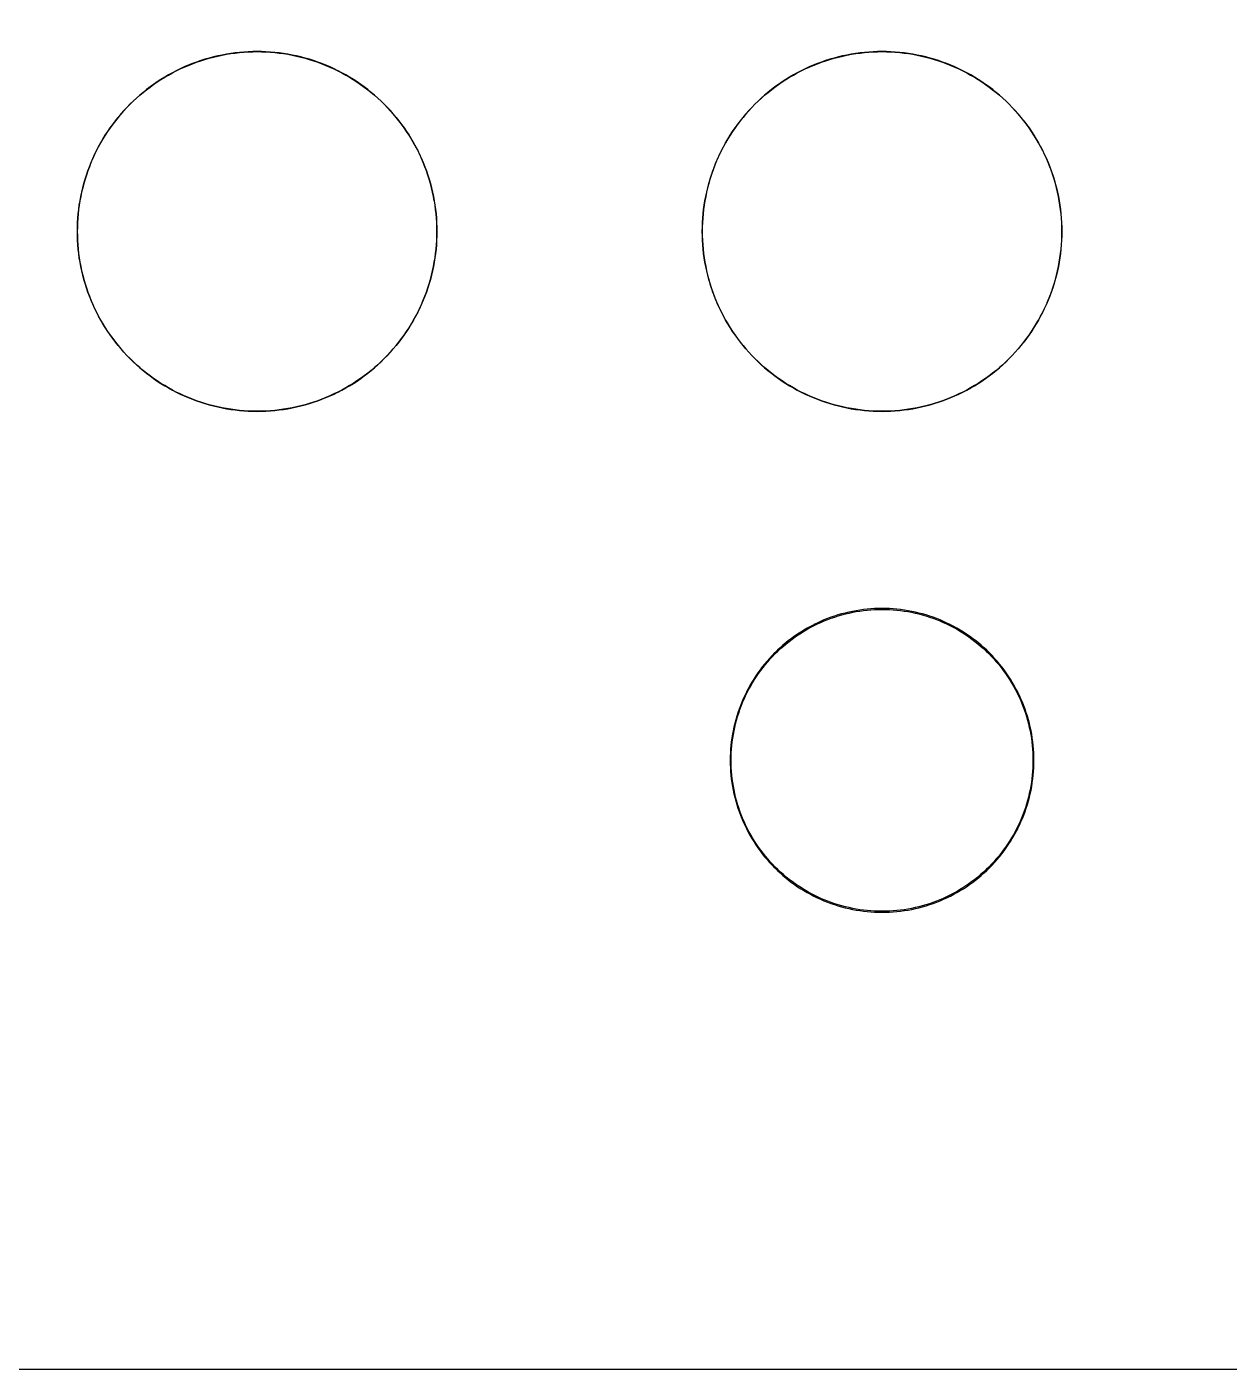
# Model space of a CAD drawing. Extents: x 2 to 124, y 0 to 129.
# Drawn here: x 60.41 to 92.18, y 0.32 to 35.77 of the extents above; entities that cross this region are included whole.
import ezdxf

# ---------------------------------------------------------------- set-up
doc = ezdxf.new("R2010")
doc.units = 0

msp = doc.modelspace()

# ---------------------------------------------------------------- linework, layer by layer
at = {"color": 5, "true_color": 0x0000ff}
msp.add_polyline3d([(123.94209, 0.3175, 0), (123.94209, 128.81762, 0), (2.36219, 128.81762, 0), (2.36219, 0.3175, 0), (123.94209, 0.3175, 0)], close=True, dxfattribs=at)
at = {"color": 34, "true_color": 0x008000}
for points in [[(2.3622, 0.3175, 0), (123.94209, 0.3175, 0), (123.94209, 128.81762, 0), (2.3622, 128.81762, 0), (2.3622, 0.3175, 0)], [(66.38061, 35.11727, 0), (66.26402, 35.11295, 0), (66.14769, 35.10584, 0), (66.03161, 35.09594, 0), (65.91579, 35.08298, 0), (65.80022, 35.06749, 0), (65.79983, 35.06743, 0), (65.68518, 35.04895, 0), (65.68516, 35.04895, 0), (65.68476, 35.04887, 0), (65.57021, 35.02755, 0), (65.45616, 35.00342, 0), (65.34263, 34.97649, 0), (65.22985, 34.94677, 0), (65.11784, 34.91426, 0), (65.00684, 34.87896, 0), (64.8966, 34.84111, 0), (64.78738, 34.80046, 0), (64.67892, 34.75704, 0), (64.57199, 34.71132, 0), (64.46581, 34.66279, 0), (64.36117, 34.6115, 0), (64.36082, 34.61132, 0), (64.25718, 34.55772, 0), (64.15508, 34.50133, 0), (64.05449, 34.44265, 0), (63.95518, 34.3817, 0), (63.85739, 34.31795, 0), (63.76138, 34.25216, 0), (63.66689, 34.18383, 0), (63.57418, 34.11322, 0), (63.48299, 34.04032, 0), (63.39384, 33.96539, 0), (63.30646, 33.88818, 0), (63.22112, 33.80868, 0), (63.13755, 33.7274, 0), (63.13727, 33.72712, 0), (63.05599, 33.64354, 0), (62.97649, 33.55821, 0), (62.89927, 33.47083, 0), (62.82434, 33.38168, 0), (62.75145, 33.29049, 0), (62.68083, 33.19778, 0), (62.61251, 33.10329, 0), (62.54672, 33.00728, 0), (62.48297, 32.90949, 0), (62.42201, 32.81018, 0), (62.36333, 32.70959, 0), (62.30695, 32.60748, 0), (62.30677, 32.60713, 0), (62.25335, 32.50385, 0), (62.25317, 32.5035, 0), (62.20186, 32.39885, 0), (62.15335, 32.29267, 0), (62.10763, 32.18574, 0), (62.0642, 32.07729, 0), (62.02356, 31.96807, 0), (61.98571, 31.85783, 0), (61.9504, 31.74683, 0), (61.91789, 31.63482, 0), (61.88817, 31.52204, 0), (61.86125, 31.4085, 0), (61.83712, 31.29446, 0), (61.81578, 31.1799, 0), (61.81572, 31.17951, 0), (61.79724, 31.06484, 0), (61.79718, 31.06445, 0), (61.78169, 30.94888, 0), (61.76873, 30.83305, 0), (61.75883, 30.71698, 0), (61.75171, 30.60065, 0), (61.7474, 30.48406, 0), (61.74587, 30.36747, 0), (61.7474, 30.25089, 0), (61.75171, 30.1343, 0), (61.75883, 30.01797, 0), (61.76873, 29.90189, 0), (61.78169, 29.78607, 0), (61.79718, 29.6705, 0), (61.79724, 29.6701, 0), (61.81578, 29.55504, 0), (61.83712, 29.44049, 0), (61.86125, 29.32644, 0), (61.88817, 29.2129, 0), (61.91789, 29.10013, 0), (61.9504, 28.98811, 0), (61.98571, 28.87712, 0), (62.02356, 28.76688, 0), (62.0642, 28.65766, 0), (62.10763, 28.5492, 0), (62.15335, 28.44227, 0), (62.20186, 28.3361, 0), (62.20204, 28.33574, 0), (62.25317, 28.23145, 0), (62.25335, 28.23109, 0), (62.30695, 28.12746, 0), (62.36333, 28.02535, 0), (62.42201, 27.92477, 0), (62.48297, 27.82546, 0), (62.54672, 27.72767, 0), (62.61251, 27.63165, 0), (62.68083, 27.53717, 0), (62.75145, 27.44446, 0), (62.82434, 27.35327, 0), (62.89927, 27.26412, 0), (62.97649, 27.17674, 0), (63.05599, 27.0914, 0), (63.13727, 27.00783, 0), (63.13755, 27.00755, 0), (63.22112, 26.92627, 0), (63.30646, 26.84677, 0), (63.39384, 26.76955, 0), (63.48299, 26.69462, 0), (63.57418, 26.62172, 0), (63.66689, 26.55111, 0), (63.76138, 26.48279, 0), (63.85739, 26.417, 0), (63.95518, 26.35325, 0), (64.05449, 26.29229, 0), (64.15508, 26.23361, 0), (64.25718, 26.17722, 0), (64.36082, 26.12363, 0), (64.36117, 26.12345, 0), (64.46581, 26.07214, 0), (64.57199, 26.02363, 0), (64.67892, 25.97791, 0), (64.78738, 25.93447, 0), (64.8966, 25.89383, 0), (65.00684, 25.85599, 0), (65.11784, 25.82068, 0), (65.22985, 25.78817, 0), (65.34263, 25.75845, 0), (65.45616, 25.73153, 0), (65.57021, 25.7074, 0), (65.68476, 25.68606, 0), (65.79983, 25.66752, 0), (65.80022, 25.66746, 0), (65.91579, 25.65196, 0), (66.03161, 25.63901, 0), (66.14769, 25.6291, 0), (66.26402, 25.62199, 0), (66.38061, 25.61767, 0), (66.49719, 25.61615, 0), (66.61378, 25.61767, 0), (66.73036, 25.62199, 0), (66.8467, 25.6291, 0), (66.96277, 25.63901, 0), (67.07859, 25.65196, 0), (67.19417, 25.66746, 0), (67.19456, 25.66752, 0), (67.30963, 25.68606, 0), (67.42418, 25.7074, 0), (67.53823, 25.73153, 0), (67.65176, 25.75845, 0), (67.76454, 25.78817, 0), (67.87654, 25.82068, 0), (67.98755, 25.85599, 0), (68.09779, 25.89383, 0), (68.20701, 25.93447, 0), (68.31547, 25.97791, 0), (68.4224, 26.02363, 0), (68.52857, 26.07214, 0), (68.63321, 26.12345, 0), (68.63357, 26.12363, 0), (68.73721, 26.17722, 0), (68.83931, 26.23361, 0), (68.93989, 26.29229, 0), (69.03921, 26.35325, 0), (69.137, 26.417, 0), (69.233, 26.48279, 0), (69.3275, 26.55111, 0), (69.42021, 26.62172, 0), (69.51139, 26.69462, 0), (69.60055, 26.76955, 0), (69.68792, 26.84677, 0), (69.77327, 26.92627, 0), (69.85684, 27.00755, 0), (69.85711, 27.00783, 0), (69.9384, 27.0914, 0), (70.0179, 27.17674, 0), (70.09511, 27.26412, 0), (70.17005, 27.35327, 0), (70.24294, 27.44446, 0), (70.31356, 27.53717, 0), (70.38187, 27.63165, 0), (70.44767, 27.72767, 0), (70.51142, 27.82546, 0), (70.57238, 27.92477, 0), (70.63106, 28.02535, 0), (70.68743, 28.12746, 0), (70.74104, 28.23109, 0), (70.74122, 28.23145, 0), (70.79235, 28.33574, 0), (70.79253, 28.3361, 0), (70.84104, 28.44227, 0), (70.88675, 28.5492, 0), (70.93019, 28.65766, 0), (70.97083, 28.76688, 0), (71.00868, 28.87712, 0), (71.04398, 28.98811, 0), (71.0765, 29.10013, 0), (71.10621, 29.2129, 0), (71.13314, 29.32644, 0), (71.15727, 29.44049, 0), (71.17861, 29.55504, 0), (71.19714, 29.6701, 0), (71.19721, 29.6705, 0), (71.21271, 29.78607, 0), (71.22566, 29.90189, 0), (71.23557, 30.01797, 0), (71.24267, 30.1343, 0), (71.247, 30.25089, 0), (71.24852, 30.36747, 0), (71.247, 30.48406, 0), (71.24267, 30.60065, 0), (71.23557, 30.71698, 0), (71.22566, 30.83305, 0), (71.21271, 30.94888, 0), (71.19721, 31.06445, 0), (71.19714, 31.06484, 0), (71.17867, 31.17951, 0), (71.17861, 31.1799, 0), (71.15727, 31.29446, 0), (71.13314, 31.4085, 0), (71.10621, 31.52204, 0), (71.0765, 31.63482, 0), (71.04398, 31.74683, 0), (71.00868, 31.85783, 0), (70.97083, 31.96807, 0), (70.93019, 32.07729, 0), (70.88675, 32.18574, 0), (70.84104, 32.29267, 0), (70.79253, 32.39885, 0), (70.74122, 32.5035, 0), (70.74104, 32.50385, 0), (70.68762, 32.6071, 0), (70.68762, 32.60713, 0), (70.68743, 32.60748, 0), (70.63106, 32.70959, 0), (70.57238, 32.81018, 0), (70.51142, 32.90949, 0), (70.44767, 33.00728, 0), (70.38187, 33.10329, 0), (70.31356, 33.19778, 0), (70.24294, 33.29049, 0), (70.17005, 33.38168, 0), (70.09511, 33.47083, 0), (70.0179, 33.55821, 0), (69.9384, 33.64354, 0), (69.85711, 33.72712, 0), (69.85684, 33.7274, 0), (69.77327, 33.80868, 0), (69.68792, 33.88818, 0), (69.60055, 33.96539, 0), (69.51139, 34.04032, 0), (69.42021, 34.11322, 0), (69.3275, 34.18383, 0), (69.233, 34.25216, 0), (69.137, 34.31795, 0), (69.03921, 34.3817, 0), (68.93989, 34.44265, 0), (68.83931, 34.50133, 0), (68.73721, 34.55772, 0), (68.63357, 34.61132, 0), (68.63321, 34.6115, 0), (68.52857, 34.66279, 0), (68.4224, 34.71132, 0), (68.31547, 34.75704, 0), (68.20701, 34.80046, 0), (68.09779, 34.84111, 0), (67.98755, 34.87896, 0), (67.87654, 34.91426, 0), (67.76454, 34.94677, 0), (67.65176, 34.97649, 0), (67.53823, 35.00342, 0), (67.42418, 35.02755, 0), (67.30963, 35.04887, 0), (67.30923, 35.04895, 0), (67.3092, 35.04895, 0), (67.19456, 35.06743, 0), (67.19417, 35.06749, 0), (67.07859, 35.08298, 0), (66.96277, 35.09594, 0), (66.8467, 35.10584, 0), (66.73036, 35.11295, 0), (66.61378, 35.11727, 0), (66.49719, 35.1188, 0), (66.38061, 35.11727, 0)], [(66.73036, 25.62453, 0), (66.61378, 25.62021, 0), (66.49719, 25.61869, 0), (66.38061, 25.62021, 0), (66.26402, 25.62453, 0), (66.14769, 25.63164, 0), (66.03161, 25.64155, 0), (65.91579, 25.6545, 0), (65.80022, 25.67, 0), (65.8002, 25.67, 0), (65.68555, 25.68848, 0), (65.571, 25.70981, 0), (65.45695, 25.73394, 0), (65.34341, 25.76087, 0), (65.23063, 25.79058, 0), (65.11862, 25.8231, 0), (65.00762, 25.8584, 0), (64.89739, 25.89625, 0), (64.78816, 25.93689, 0), (64.67971, 25.98032, 0), (64.57277, 26.02604, 0), (64.4666, 26.07456, 0), (64.36196, 26.12586, 0), (64.36195, 26.12586, 0), (64.25868, 26.17928, 0), (64.15657, 26.23567, 0), (64.05598, 26.29434, 0), (63.95667, 26.3553, 0), (63.85888, 26.41905, 0), (63.76287, 26.48484, 0), (63.66838, 26.55317, 0), (63.57567, 26.62378, 0), (63.48449, 26.69668, 0), (63.39533, 26.77161, 0), (63.30796, 26.84882, 0), (63.22261, 26.92832, 0), (63.13919, 27.00946, 0), (63.05805, 27.09289, 0), (62.97854, 27.17823, 0), (62.90133, 27.26561, 0), (62.8264, 27.35476, 0), (62.7535, 27.44595, 0), (62.68289, 27.53866, 0), (62.61456, 27.63315, 0), (62.54878, 27.72916, 0), (62.48502, 27.82695, 0), (62.42406, 27.92626, 0), (62.36539, 28.02685, 0), (62.309, 28.12896, 0), (62.25548, 28.23246, 0), (62.20428, 28.33688, 0), (62.15576, 28.44305, 0), (62.11004, 28.54999, 0), (62.06661, 28.65845, 0), (62.02597, 28.76767, 0), (61.98812, 28.8779, 0), (61.95282, 28.9889, 0), (61.92031, 29.10091, 0), (61.89059, 29.21369, 0), (61.86366, 29.32723, 0), (61.83953, 29.44127, 0), (61.8182, 29.55583, 0), (61.79972, 29.6705, 0), (61.78422, 29.78607, 0), (61.77127, 29.90189, 0), (61.76137, 30.01797, 0), (61.75425, 30.1343, 0), (61.74993, 30.25089, 0), (61.74841, 30.36747, 0), (61.74993, 30.48406, 0), (61.75425, 30.60065, 0), (61.76137, 30.71698, 0), (61.77127, 30.83305, 0), (61.78422, 30.94888, 0), (61.79971, 31.06434, 0), (61.8182, 31.17912, 0), (61.83953, 31.29367, 0), (61.86366, 31.40772, 0), (61.89059, 31.52126, 0), (61.92031, 31.63403, 0), (61.95282, 31.74605, 0), (61.98812, 31.85704, 0), (62.02597, 31.96728, 0), (62.06661, 32.0765, 0), (62.11004, 32.18495, 0), (62.15576, 32.29189, 0), (62.20428, 32.39806, 0), (62.25557, 32.50267, 0), (62.309, 32.60599, 0), (62.36539, 32.7081, 0), (62.42406, 32.80868, 0), (62.48502, 32.908, 0), (62.54878, 33.00578, 0), (62.61456, 33.10179, 0), (62.68289, 33.19628, 0), (62.7535, 33.289, 0), (62.8264, 33.38018, 0), (62.90133, 33.46934, 0), (62.97854, 33.55671, 0), (63.05805, 33.64206, 0), (63.13919, 33.72548, 0), (63.22261, 33.80662, 0), (63.30796, 33.88612, 0), (63.39533, 33.96334, 0), (63.48449, 34.03826, 0), (63.57567, 34.11117, 0), (63.66838, 34.18178, 0), (63.76287, 34.25011, 0), (63.85888, 34.31589, 0), (63.95667, 34.37965, 0), (64.05598, 34.44061, 0), (64.15657, 34.49928, 0), (64.25868, 34.55567, 0), (64.36196, 34.60908, 0), (64.4666, 34.66039, 0), (64.57277, 34.7089, 0), (64.67971, 34.75462, 0), (64.78816, 34.79806, 0), (64.89739, 34.8387, 0), (65.00762, 34.87654, 0), (65.11862, 34.91185, 0), (65.23063, 34.94436, 0), (65.34341, 34.97408, 0), (65.45695, 35.00099, 0), (65.571, 35.02512, 0), (65.68555, 35.04647, 0), (65.80032, 35.06496, 0), (65.91579, 35.08044, 0), (66.03161, 35.0934, 0), (66.14769, 35.10329, 0), (66.26402, 35.11042, 0), (66.38061, 35.11473, 0), (66.49719, 35.11625, 0), (66.61378, 35.11473, 0), (66.73036, 35.11042, 0), (66.8467, 35.10329, 0), (66.96277, 35.0934, 0), (67.07859, 35.08044, 0), (67.19407, 35.06496, 0), (67.30884, 35.04647, 0), (67.42339, 35.02512, 0), (67.53744, 35.00099, 0), (67.65098, 34.97408, 0), (67.76375, 34.94436, 0), (67.87577, 34.91185, 0), (67.98677, 34.87654, 0), (68.09699, 34.8387, 0), (68.20622, 34.79806, 0), (68.31468, 34.75462, 0), (68.42161, 34.7089, 0), (68.52779, 34.66039, 0), (68.63243, 34.60908, 0), (68.73571, 34.55567, 0), (68.83781, 34.49928, 0), (68.9384, 34.44061, 0), (69.03771, 34.37965, 0), (69.13551, 34.31589, 0), (69.23152, 34.25011, 0), (69.32601, 34.18178, 0), (69.41871, 34.11117, 0), (69.5099, 34.03826, 0), (69.59905, 33.96334, 0), (69.68643, 33.88612, 0), (69.77178, 33.80662, 0), (69.85505, 33.72562, 0), (69.93634, 33.64206, 0), (70.01585, 33.55671, 0), (70.09305, 33.46934, 0), (70.16799, 33.38018, 0), (70.24088, 33.289, 0), (70.31149, 33.19628, 0), (70.37983, 33.10179, 0), (70.44561, 33.00578, 0), (70.50937, 32.908, 0), (70.57033, 32.80868, 0), (70.629, 32.7081, 0), (70.68539, 32.60599, 0), (70.73882, 32.50267, 0), (70.79011, 32.39806, 0), (70.83862, 32.29189, 0), (70.88435, 32.18495, 0), (70.92778, 32.0765, 0), (70.96841, 31.96728, 0), (71.00627, 31.85704, 0), (71.04156, 31.74605, 0), (71.07407, 31.63403, 0), (71.1038, 31.52126, 0), (71.13073, 31.40772, 0), (71.15486, 31.29367, 0), (71.17619, 31.17912, 0), (71.19468, 31.06435, 0), (71.21016, 30.94888, 0), (71.22311, 30.83305, 0), (71.23302, 30.71698, 0), (71.24014, 30.60065, 0), (71.24445, 30.48406, 0), (71.24598, 30.36747, 0), (71.24445, 30.25089, 0), (71.24014, 30.1343, 0), (71.23302, 30.01797, 0), (71.22311, 29.90189, 0), (71.21016, 29.78607, 0), (71.19467, 29.6705, 0), (71.17619, 29.55583, 0), (71.15486, 29.44127, 0), (71.13073, 29.32723, 0), (71.1038, 29.21369, 0), (71.07407, 29.10091, 0), (71.04156, 28.9889, 0), (71.00627, 28.8779, 0), (70.96841, 28.76767, 0), (70.92778, 28.65845, 0), (70.88435, 28.54999, 0), (70.83862, 28.44305, 0), (70.79011, 28.33688, 0), (70.73891, 28.23246, 0), (70.68539, 28.12896, 0), (70.629, 28.02685, 0), (70.57033, 27.92626, 0), (70.50937, 27.82695, 0), (70.44561, 27.72916, 0), (70.37983, 27.63315, 0), (70.31149, 27.53866, 0), (70.24088, 27.44595, 0), (70.16799, 27.35476, 0), (70.09305, 27.26561, 0), (70.01585, 27.17823, 0), (69.93634, 27.09289, 0), (69.85505, 27.00932, 0), (69.77178, 26.92832, 0), (69.68643, 26.84882, 0), (69.59905, 26.77161, 0), (69.5099, 26.69668, 0), (69.41871, 26.62378, 0), (69.32601, 26.55317, 0), (69.23152, 26.48484, 0), (69.13551, 26.41905, 0), (69.03771, 26.3553, 0), (68.9384, 26.29434, 0), (68.83781, 26.23567, 0), (68.73571, 26.17928, 0), (68.63239, 26.12584, 0), (68.52779, 26.07456, 0), (68.42161, 26.02604, 0), (68.31468, 25.98032, 0), (68.20622, 25.93689, 0), (68.09699, 25.89625, 0), (67.98677, 25.8584, 0), (67.87577, 25.8231, 0), (67.76375, 25.79058, 0), (67.65098, 25.76087, 0), (67.53744, 25.73394, 0), (67.42339, 25.70981, 0), (67.30884, 25.68848, 0), (67.19419, 25.67, 0), (67.19417, 25.67, 0), (67.07859, 25.6545, 0), (66.96277, 25.64155, 0), (66.8467, 25.63164, 0), (66.73036, 25.62453, 0)], [(82.8906, 35.11727, 0), (82.77401, 35.11295, 0), (82.65769, 35.10584, 0), (82.54161, 35.09594, 0), (82.42579, 35.08298, 0), (82.31022, 35.06749, 0), (82.30983, 35.06743, 0), (82.19517, 35.04895, 0), (82.19516, 35.04895, 0), (82.19476, 35.04887, 0), (82.0802, 35.02755, 0), (81.96616, 35.00342, 0), (81.85263, 34.97649, 0), (81.73985, 34.94677, 0), (81.62784, 34.91426, 0), (81.51684, 34.87896, 0), (81.4066, 34.84111, 0), (81.29738, 34.80046, 0), (81.18892, 34.75704, 0), (81.08199, 34.71132, 0), (80.97582, 34.66279, 0), (80.87117, 34.6115, 0), (80.87081, 34.61132, 0), (80.76718, 34.55772, 0), (80.66508, 34.50133, 0), (80.56449, 34.44265, 0), (80.46518, 34.3817, 0), (80.36739, 34.31795, 0), (80.27137, 34.25216, 0), (80.17689, 34.18383, 0), (80.08418, 34.11322, 0), (79.99299, 34.04032, 0), (79.90384, 33.96539, 0), (79.81646, 33.88818, 0), (79.73112, 33.80868, 0), (79.64755, 33.7274, 0), (79.64727, 33.72712, 0), (79.56599, 33.64354, 0), (79.48649, 33.55821, 0), (79.40927, 33.47083, 0), (79.33434, 33.38168, 0), (79.26145, 33.29049, 0), (79.19083, 33.19778, 0), (79.12251, 33.10329, 0), (79.05672, 33.00728, 0), (78.99297, 32.90949, 0), (78.93201, 32.81018, 0), (78.87333, 32.70959, 0), (78.81695, 32.60748, 0), (78.81677, 32.60713, 0), (78.76335, 32.50385, 0), (78.76317, 32.5035, 0), (78.71186, 32.39885, 0), (78.66334, 32.29267, 0), (78.61763, 32.18574, 0), (78.5742, 32.07729, 0), (78.53355, 31.96807, 0), (78.49571, 31.85783, 0), (78.4604, 31.74683, 0), (78.42789, 31.63482, 0), (78.39816, 31.52204, 0), (78.37125, 31.4085, 0), (78.34712, 31.29446, 0), (78.32577, 31.1799, 0), (78.32572, 31.17951, 0), (78.30723, 31.06484, 0), (78.30718, 31.06445, 0), (78.29168, 30.94888, 0), (78.27873, 30.83305, 0), (78.26882, 30.71698, 0), (78.2617, 30.60065, 0), (78.25739, 30.48406, 0), (78.25587, 30.36747, 0), (78.25739, 30.25089, 0), (78.2617, 30.1343, 0), (78.26882, 30.01797, 0), (78.27873, 29.90189, 0), (78.29168, 29.78607, 0), (78.30718, 29.6705, 0), (78.30723, 29.6701, 0), (78.32577, 29.55504, 0), (78.34712, 29.44049, 0), (78.37125, 29.32644, 0), (78.39816, 29.2129, 0), (78.42789, 29.10013, 0), (78.4604, 28.98811, 0), (78.49571, 28.87712, 0), (78.53355, 28.76688, 0), (78.5742, 28.65766, 0), (78.61763, 28.5492, 0), (78.66334, 28.44227, 0), (78.71186, 28.3361, 0), (78.71204, 28.33574, 0), (78.76317, 28.23145, 0), (78.76335, 28.23109, 0), (78.81695, 28.12746, 0), (78.87333, 28.02535, 0), (78.93201, 27.92477, 0), (78.99297, 27.82546, 0), (79.05672, 27.72767, 0), (79.12251, 27.63165, 0), (79.19083, 27.53717, 0), (79.26145, 27.44446, 0), (79.33434, 27.35327, 0), (79.40927, 27.26412, 0), (79.48649, 27.17674, 0), (79.56599, 27.0914, 0), (79.64727, 27.00783, 0), (79.64755, 27.00755, 0), (79.73112, 26.92627, 0), (79.81646, 26.84677, 0), (79.90384, 26.76955, 0), (79.99299, 26.69462, 0), (80.08418, 26.62172, 0), (80.17689, 26.55111, 0), (80.27137, 26.48279, 0), (80.36739, 26.417, 0), (80.46518, 26.35325, 0), (80.56449, 26.29229, 0), (80.66508, 26.23361, 0), (80.76718, 26.17722, 0), (80.87081, 26.12363, 0), (80.87117, 26.12345, 0), (80.97582, 26.07214, 0), (81.08199, 26.02363, 0), (81.18892, 25.97791, 0), (81.29738, 25.93447, 0), (81.4066, 25.89383, 0), (81.51684, 25.85599, 0), (81.62784, 25.82068, 0), (81.73985, 25.78817, 0), (81.85263, 25.75845, 0), (81.96616, 25.73153, 0), (82.0802, 25.7074, 0), (82.19476, 25.68606, 0), (82.30983, 25.66752, 0), (82.31022, 25.66746, 0), (82.42579, 25.65196, 0), (82.54161, 25.63901, 0), (82.65769, 25.6291, 0), (82.77401, 25.62199, 0), (82.8906, 25.61767, 0), (83.00718, 25.61615, 0), (83.12378, 25.61767, 0), (83.24037, 25.62199, 0), (83.3567, 25.6291, 0), (83.47278, 25.63901, 0), (83.5886, 25.65196, 0), (83.70417, 25.66746, 0), (83.70456, 25.66752, 0), (83.81963, 25.68606, 0), (83.93418, 25.7074, 0), (84.04823, 25.73153, 0), (84.16176, 25.75845, 0), (84.27454, 25.78817, 0), (84.38655, 25.82068, 0), (84.49755, 25.85599, 0), (84.60779, 25.89383, 0), (84.71701, 25.93447, 0), (84.82547, 25.97791, 0), (84.9324, 26.02363, 0), (85.03857, 26.07214, 0), (85.14322, 26.12345, 0), (85.14357, 26.12363, 0), (85.24721, 26.17722, 0), (85.34931, 26.23361, 0), (85.4499, 26.29229, 0), (85.54921, 26.35325, 0), (85.647, 26.417, 0), (85.74301, 26.48279, 0), (85.8375, 26.55111, 0), (85.93021, 26.62172, 0), (86.0214, 26.69462, 0), (86.11055, 26.76955, 0), (86.19793, 26.84677, 0), (86.28327, 26.92627, 0), (86.36684, 27.00755, 0), (86.36712, 27.00783, 0), (86.4484, 27.0914, 0), (86.5279, 27.17674, 0), (86.60512, 27.26412, 0), (86.68005, 27.35327, 0), (86.75294, 27.44446, 0), (86.82356, 27.53717, 0), (86.89188, 27.63165, 0), (86.95767, 27.72767, 0), (87.02142, 27.82546, 0), (87.08238, 27.92477, 0), (87.14106, 28.02535, 0), (87.19744, 28.12746, 0), (87.25104, 28.23109, 0), (87.25122, 28.23145, 0), (87.30235, 28.33574, 0), (87.30253, 28.3361, 0), (87.35104, 28.44227, 0), (87.39676, 28.5492, 0), (87.44019, 28.65766, 0), (87.48083, 28.76688, 0), (87.51868, 28.87712, 0), (87.55399, 28.98811, 0), (87.5865, 29.10013, 0), (87.61622, 29.2129, 0), (87.64314, 29.32644, 0), (87.66727, 29.44049, 0), (87.68861, 29.55504, 0), (87.70715, 29.6701, 0), (87.70721, 29.6705, 0), (87.72271, 29.78607, 0), (87.73566, 29.90189, 0), (87.74557, 30.01797, 0), (87.75268, 30.1343, 0), (87.757, 30.25089, 0), (87.75852, 30.36747, 0), (87.757, 30.48406, 0), (87.75268, 30.60065, 0), (87.74557, 30.71698, 0), (87.73566, 30.83305, 0), (87.72271, 30.94888, 0), (87.70721, 31.06445, 0), (87.70715, 31.06484, 0), (87.68867, 31.17951, 0), (87.68861, 31.1799, 0), (87.66727, 31.29446, 0), (87.64314, 31.4085, 0), (87.61622, 31.52204, 0), (87.5865, 31.63482, 0), (87.55399, 31.74683, 0), (87.51868, 31.85783, 0), (87.48083, 31.96807, 0), (87.44019, 32.07729, 0), (87.39676, 32.18574, 0), (87.35104, 32.29267, 0), (87.30253, 32.39885, 0), (87.25122, 32.5035, 0), (87.25104, 32.50385, 0), (87.19762, 32.60713, 0), (87.19744, 32.60748, 0), (87.14106, 32.70959, 0), (87.08238, 32.81018, 0), (87.02142, 32.90949, 0), (86.95767, 33.00728, 0), (86.89188, 33.10329, 0), (86.82356, 33.19778, 0), (86.75294, 33.29049, 0), (86.68005, 33.38168, 0), (86.60512, 33.47083, 0), (86.5279, 33.55821, 0), (86.4484, 33.64354, 0), (86.36712, 33.72712, 0), (86.36684, 33.7274, 0), (86.28327, 33.80868, 0), (86.19793, 33.88818, 0), (86.11055, 33.96539, 0), (86.0214, 34.04032, 0), (85.93021, 34.11322, 0), (85.8375, 34.18383, 0), (85.74301, 34.25216, 0), (85.647, 34.31795, 0), (85.54921, 34.3817, 0), (85.4499, 34.44265, 0), (85.34931, 34.50133, 0), (85.24721, 34.55772, 0), (85.14357, 34.61132, 0), (85.14322, 34.6115, 0), (85.03857, 34.66279, 0), (84.9324, 34.71132, 0), (84.82547, 34.75704, 0), (84.71701, 34.80046, 0), (84.60779, 34.84111, 0), (84.49755, 34.87896, 0), (84.38655, 34.91426, 0), (84.27454, 34.94677, 0), (84.16176, 34.97649, 0), (84.04823, 35.00342, 0), (83.93418, 35.02755, 0), (83.81963, 35.04887, 0), (83.81923, 35.04895, 0), (83.81921, 35.04895, 0), (83.70456, 35.06743, 0), (83.70417, 35.06749, 0), (83.5886, 35.08298, 0), (83.47278, 35.09594, 0), (83.3567, 35.10584, 0), (83.24037, 35.11295, 0), (83.12378, 35.11727, 0), (83.00718, 35.1188, 0), (82.8906, 35.11727, 0)], [(83.24037, 25.62453, 0), (83.12378, 25.62021, 0), (83.00718, 25.61869, 0), (82.8906, 25.62021, 0), (82.77401, 25.62453, 0), (82.65769, 25.63164, 0), (82.54161, 25.64155, 0), (82.42579, 25.6545, 0), (82.31022, 25.67, 0), (82.31019, 25.67, 0), (82.19555, 25.68848, 0), (82.081, 25.70981, 0), (81.96695, 25.73394, 0), (81.85341, 25.76087, 0), (81.74064, 25.79058, 0), (81.62862, 25.8231, 0), (81.51761, 25.8584, 0), (81.40739, 25.89625, 0), (81.29817, 25.93689, 0), (81.18971, 25.98032, 0), (81.08278, 26.02604, 0), (80.9766, 26.07456, 0), (80.872, 26.12584, 0), (80.76868, 26.17928, 0), (80.66656, 26.23567, 0), (80.56599, 26.29434, 0), (80.46666, 26.3553, 0), (80.36888, 26.41905, 0), (80.27287, 26.48484, 0), (80.17838, 26.55317, 0), (80.08566, 26.62378, 0), (79.99449, 26.69668, 0), (79.90533, 26.77161, 0), (79.81796, 26.84882, 0), (79.7326, 26.92832, 0), (79.64919, 27.00946, 0), (79.56805, 27.09289, 0), (79.48854, 27.17823, 0), (79.41133, 27.26561, 0), (79.3364, 27.35476, 0), (79.26349, 27.44595, 0), (79.19289, 27.53866, 0), (79.12456, 27.63315, 0), (79.05878, 27.72916, 0), (78.99502, 27.82695, 0), (78.93406, 27.92626, 0), (78.87539, 28.02685, 0), (78.819, 28.12896, 0), (78.76548, 28.23246, 0), (78.71428, 28.33688, 0), (78.66576, 28.44305, 0), (78.62004, 28.54999, 0), (78.57661, 28.65845, 0), (78.53597, 28.76767, 0), (78.49812, 28.8779, 0), (78.46281, 28.9889, 0), (78.43031, 29.10091, 0), (78.40058, 29.21369, 0), (78.37366, 29.32723, 0), (78.34953, 29.44127, 0), (78.3282, 29.55583, 0), (78.30972, 29.67048, 0), (78.30972, 29.6705, 0), (78.29423, 29.78607, 0), (78.28127, 29.90189, 0), (78.27137, 30.01797, 0), (78.26425, 30.1343, 0), (78.25994, 30.25089, 0), (78.25841, 30.36747, 0), (78.25994, 30.48406, 0), (78.26425, 30.60065, 0), (78.27137, 30.71698, 0), (78.28127, 30.83305, 0), (78.29423, 30.94888, 0), (78.30972, 31.06445, 0), (78.30972, 31.06447, 0), (78.3282, 31.17912, 0), (78.34953, 31.29367, 0), (78.37366, 31.40772, 0), (78.40058, 31.52126, 0), (78.43031, 31.63403, 0), (78.46281, 31.74605, 0), (78.49812, 31.85704, 0), (78.53597, 31.96728, 0), (78.57661, 32.0765, 0), (78.62004, 32.18495, 0), (78.66576, 32.29189, 0), (78.71428, 32.39806, 0), (78.76557, 32.50267, 0), (78.819, 32.60599, 0), (78.87539, 32.7081, 0), (78.93406, 32.80868, 0), (78.99502, 32.908, 0), (79.05878, 33.00578, 0), (79.12456, 33.10179, 0), (79.19289, 33.19628, 0), (79.26349, 33.289, 0), (79.3364, 33.38018, 0), (79.41133, 33.46934, 0), (79.48854, 33.55671, 0), (79.56805, 33.64206, 0), (79.64919, 33.72548, 0), (79.7326, 33.80662, 0), (79.81796, 33.88612, 0), (79.90533, 33.96334, 0), (79.99449, 34.03826, 0), (80.08566, 34.11117, 0), (80.17838, 34.18178, 0), (80.27287, 34.25011, 0), (80.36888, 34.31589, 0), (80.46666, 34.37965, 0), (80.56599, 34.44061, 0), (80.66656, 34.49928, 0), (80.76868, 34.55567, 0), (80.87196, 34.60908, 0), (80.9766, 34.66039, 0), (81.08278, 34.7089, 0), (81.18971, 34.75462, 0), (81.29817, 34.79806, 0), (81.40739, 34.8387, 0), (81.51761, 34.87654, 0), (81.62862, 34.91185, 0), (81.74064, 34.94436, 0), (81.85341, 34.97408, 0), (81.96695, 35.00099, 0), (82.081, 35.02512, 0), (82.19555, 35.04647, 0), (82.31032, 35.06496, 0), (82.42579, 35.08044, 0), (82.54161, 35.0934, 0), (82.65769, 35.10329, 0), (82.77401, 35.11042, 0), (82.8906, 35.11473, 0), (83.00718, 35.11625, 0), (83.12378, 35.11473, 0), (83.24037, 35.11042, 0), (83.3567, 35.10329, 0), (83.47278, 35.0934, 0), (83.5886, 35.08044, 0), (83.70401, 35.06497, 0), (83.81883, 35.04647, 0), (83.93339, 35.02512, 0), (84.04744, 35.00099, 0), (84.16098, 34.97408, 0), (84.27375, 34.94436, 0), (84.38577, 34.91185, 0), (84.49677, 34.87654, 0), (84.607, 34.8387, 0), (84.71622, 34.79806, 0), (84.82468, 34.75462, 0), (84.93161, 34.7089, 0), (85.03779, 34.66039, 0), (85.14243, 34.60908, 0), (85.24571, 34.55567, 0), (85.34782, 34.49928, 0), (85.4484, 34.44061, 0), (85.54772, 34.37965, 0), (85.64551, 34.31589, 0), (85.74152, 34.25011, 0), (85.83601, 34.18178, 0), (85.92872, 34.11117, 0), (86.0199, 34.03826, 0), (86.10906, 33.96334, 0), (86.19643, 33.88612, 0), (86.28178, 33.80662, 0), (86.3652, 33.72548, 0), (86.44634, 33.64206, 0), (86.52585, 33.55671, 0), (86.60306, 33.46934, 0), (86.67799, 33.38018, 0), (86.75089, 33.289, 0), (86.8215, 33.19628, 0), (86.88983, 33.10179, 0), (86.95561, 33.00578, 0), (87.01937, 32.908, 0), (87.08033, 32.80868, 0), (87.139, 32.7081, 0), (87.19539, 32.60599, 0), (87.24882, 32.50267, 0), (87.30011, 32.39806, 0), (87.34863, 32.29189, 0), (87.39435, 32.18495, 0), (87.43778, 32.0765, 0), (87.47842, 31.96728, 0), (87.51627, 31.85704, 0), (87.55157, 31.74605, 0), (87.58408, 31.63403, 0), (87.6138, 31.52126, 0), (87.64073, 31.40772, 0), (87.66486, 31.29367, 0), (87.68619, 31.17912, 0), (87.70468, 31.06435, 0), (87.72016, 30.94888, 0), (87.73312, 30.83305, 0), (87.74302, 30.71698, 0), (87.75014, 30.60065, 0), (87.75446, 30.48406, 0), (87.75598, 30.36747, 0), (87.75446, 30.25089, 0), (87.75014, 30.1343, 0), (87.74302, 30.01797, 0), (87.73312, 29.90189, 0), (87.72016, 29.78607, 0), (87.70467, 29.6705, 0), (87.68619, 29.55583, 0), (87.66486, 29.44127, 0), (87.64073, 29.32723, 0), (87.6138, 29.21369, 0), (87.58408, 29.10091, 0), (87.55157, 28.9889, 0), (87.51627, 28.8779, 0), (87.47842, 28.76767, 0), (87.43778, 28.65845, 0), (87.39435, 28.54999, 0), (87.34863, 28.44305, 0), (87.30011, 28.33688, 0), (87.24891, 28.23246, 0), (87.19539, 28.12896, 0), (87.139, 28.02685, 0), (87.08033, 27.92626, 0), (87.01937, 27.82695, 0), (86.95561, 27.72916, 0), (86.88983, 27.63315, 0), (86.8215, 27.53866, 0), (86.75089, 27.44595, 0), (86.67799, 27.35476, 0), (86.60306, 27.26561, 0), (86.52585, 27.17823, 0), (86.44634, 27.09289, 0), (86.3652, 27.00946, 0), (86.28178, 26.92832, 0), (86.19643, 26.84882, 0), (86.10906, 26.77161, 0), (86.0199, 26.69668, 0), (85.92872, 26.62378, 0), (85.83601, 26.55317, 0), (85.74152, 26.48484, 0), (85.64551, 26.41905, 0), (85.54772, 26.3553, 0), (85.4484, 26.29434, 0), (85.34782, 26.23567, 0), (85.24571, 26.17928, 0), (85.14239, 26.12584, 0), (85.03779, 26.07456, 0), (84.93161, 26.02604, 0), (84.82468, 25.98032, 0), (84.71622, 25.93689, 0), (84.607, 25.89625, 0), (84.49677, 25.8584, 0), (84.38577, 25.8231, 0), (84.27375, 25.79058, 0), (84.16098, 25.76087, 0), (84.04744, 25.73394, 0), (83.93339, 25.70981, 0), (83.81883, 25.68848, 0), (83.70419, 25.67, 0), (83.70417, 25.67, 0), (83.5886, 25.6545, 0), (83.47278, 25.64155, 0), (83.3567, 25.63164, 0), (83.24037, 25.62453, 0)], [(82.90915, 20.4089, 0), (82.81085, 20.40534, 0), (82.71306, 20.39924, 0), (82.61502, 20.39086, 0), (82.51748, 20.38019, 0), (82.42019, 20.36698, 0), (82.41628, 20.36636, 0), (82.3195, 20.35062, 0), (82.22298, 20.33258, 0), (82.12697, 20.31225, 0), (82.03147, 20.28966, 0), (81.93647, 20.26476, 0), (81.84224, 20.23733, 0), (81.74851, 20.20761, 0), (81.6558, 20.17561, 0), (81.56359, 20.14157, 0), (81.47266, 20.105, 0), (81.38224, 20.06638, 0), (81.29309, 20.0255, 0), (81.20495, 19.98232, 0), (81.20141, 19.98051, 0), (81.11403, 19.9353, 0), (81.02818, 19.88806, 0), (80.94334, 19.83878, 0), (80.85978, 19.78722, 0), (80.77748, 19.73361, 0), (80.69646, 19.678, 0), (80.61696, 19.62059, 0), (80.53872, 19.56116, 0), (80.46227, 19.49969, 0), (80.38709, 19.43669, 0), (80.31343, 19.37142, 0), (80.24154, 19.30462, 0), (80.17119, 19.23629, 0), (80.16838, 19.23348, 0), (80.10005, 19.16312, 0), (80.03324, 19.09124, 0), (79.96796, 19.01757, 0), (79.90497, 18.9424, 0), (79.8435, 18.86593, 0), (79.78407, 18.78771, 0), (79.72667, 18.70821, 0), (79.67104, 18.62718, 0), (79.61745, 18.54488, 0), (79.56589, 18.46132, 0), (79.51661, 18.37649, 0), (79.46937, 18.29063, 0), (79.42416, 18.20326, 0), (79.42234, 18.19972, 0), (79.37917, 18.11158, 0), (79.33828, 18.02243, 0), (79.29967, 17.93199, 0), (79.26309, 17.84106, 0), (79.22906, 17.74887, 0), (79.19705, 17.65616, 0), (79.16734, 17.56243, 0), (79.1399, 17.4682, 0), (79.11501, 17.3732, 0), (79.09241, 17.2777, 0), (79.07209, 17.18169, 0), (79.05405, 17.08517, 0), (79.0383, 16.98839, 0), (79.03767, 16.98447, 0), (79.02448, 16.88719, 0), (79.01381, 16.78965, 0), (79.00543, 16.69161, 0), (78.99933, 16.59381, 0), (78.99576, 16.49552, 0), (78.9945, 16.39746, 0), (78.99576, 16.29943, 0), (78.99933, 16.20113, 0), (79.00543, 16.10334, 0), (79.01381, 16.00529, 0), (79.02448, 15.90776, 0), (79.03767, 15.81048, 0), (79.0383, 15.80655, 0), (79.05405, 15.70978, 0), (79.07209, 15.61326, 0), (79.09241, 15.51725, 0), (79.11501, 15.42174, 0), (79.1399, 15.32675, 0), (79.16734, 15.23251, 0), (79.19705, 15.13879, 0), (79.22906, 15.04608, 0), (79.26309, 14.95388, 0), (79.29967, 14.86294, 0), (79.33828, 14.77252, 0), (79.37917, 14.68337, 0), (79.42234, 14.59523, 0), (79.42416, 14.59169, 0), (79.46937, 14.50431, 0), (79.51661, 14.41846, 0), (79.56589, 14.33362, 0), (79.61745, 14.25006, 0), (79.67104, 14.16776, 0), (79.72667, 14.08674, 0), (79.78407, 14.00723, 0), (79.8435, 13.929, 0), (79.90497, 13.85255, 0), (79.96796, 13.77736, 0), (80.03324, 13.7037, 0), (80.10005, 13.63182, 0), (80.16838, 13.56146, 0), (80.17119, 13.55865, 0), (80.24154, 13.49033, 0), (80.31343, 13.42353, 0), (80.38709, 13.35825, 0), (80.46227, 13.29526, 0), (80.53872, 13.23379, 0), (80.61696, 13.17435, 0), (80.69646, 13.11695, 0), (80.77748, 13.06132, 0), (80.85978, 13.00773, 0), (80.94334, 12.95617, 0), (81.02818, 12.90689, 0), (81.11403, 12.85965, 0), (81.20141, 12.81443, 0), (81.20495, 12.81263, 0), (81.29309, 12.76945, 0), (81.38224, 12.72856, 0), (81.47266, 12.68995, 0), (81.56359, 12.65337, 0), (81.6558, 12.61934, 0), (81.74851, 12.58733, 0), (81.84224, 12.55761, 0), (81.93647, 12.53018, 0), (82.03147, 12.50529, 0), (82.12697, 12.48268, 0), (82.22298, 12.46236, 0), (82.3195, 12.44433, 0), (82.41628, 12.42858, 0), (82.42019, 12.42796, 0), (82.51748, 12.41475, 0), (82.61502, 12.40408, 0), (82.71306, 12.3957, 0), (82.81085, 12.38961, 0), (82.90915, 12.38605, 0), (83.00718, 12.38478, 0), (83.10523, 12.38605, 0), (83.20354, 12.38961, 0), (83.30132, 12.3957, 0), (83.39937, 12.40408, 0), (83.49691, 12.41475, 0), (83.59419, 12.42796, 0), (83.59811, 12.42858, 0), (83.69489, 12.44433, 0), (83.79141, 12.46236, 0), (83.88742, 12.48268, 0), (83.98292, 12.50529, 0), (84.07792, 12.53018, 0), (84.17215, 12.55761, 0), (84.26588, 12.58733, 0), (84.35859, 12.61934, 0), (84.45079, 12.65337, 0), (84.54172, 12.68995, 0), (84.63215, 12.72856, 0), (84.7213, 12.76945, 0), (84.80944, 12.81263, 0), (84.81298, 12.81443, 0), (84.90036, 12.85965, 0), (84.98621, 12.90689, 0), (85.07104, 12.95617, 0), (85.15461, 13.00773, 0), (85.23691, 13.06132, 0), (85.31793, 13.11695, 0), (85.39743, 13.17435, 0), (85.47567, 13.23379, 0), (85.55212, 13.29526, 0), (85.6273, 13.35825, 0), (85.70096, 13.42353, 0), (85.77285, 13.49033, 0), (85.8432, 13.55865, 0), (85.84601, 13.56146, 0), (85.91434, 13.63182, 0), (85.98114, 13.7037, 0), (86.04642, 13.77736, 0), (86.10941, 13.85255, 0), (86.17088, 13.929, 0), (86.23032, 14.00723, 0), (86.28772, 14.08674, 0), (86.34335, 14.16776, 0), (86.39694, 14.25006, 0), (86.4485, 14.33362, 0), (86.49778, 14.41846, 0), (86.54502, 14.50431, 0), (86.59023, 14.59169, 0), (86.59204, 14.59523, 0), (86.63522, 14.68337, 0), (86.67611, 14.77252, 0), (86.71472, 14.86294, 0), (86.7513, 14.95388, 0), (86.78533, 15.04608, 0), (86.81734, 15.13879, 0), (86.84705, 15.23251, 0), (86.87449, 15.32675, 0), (86.89938, 15.42174, 0), (86.92198, 15.51725, 0), (86.9423, 15.61326, 0), (86.96034, 15.70978, 0), (86.97609, 15.80655, 0), (86.97671, 15.81048, 0), (86.98992, 15.90776, 0), (87.00058, 16.00529, 0), (87.00897, 16.10334, 0), (87.01506, 16.20113, 0), (87.01862, 16.29943, 0), (87.01989, 16.39746, 0), (87.01862, 16.49552, 0), (87.01506, 16.59381, 0), (87.00897, 16.69161, 0), (87.00058, 16.78965, 0), (86.98992, 16.88719, 0), (86.97671, 16.98447, 0), (86.97609, 16.98839, 0), (86.96034, 17.08517, 0), (86.9423, 17.18169, 0), (86.92198, 17.2777, 0), (86.89938, 17.3732, 0), (86.87449, 17.4682, 0), (86.84705, 17.56243, 0), (86.81734, 17.65616, 0), (86.78533, 17.74887, 0), (86.7513, 17.84106, 0), (86.71472, 17.93199, 0), (86.67611, 18.02243, 0), (86.63522, 18.11158, 0), (86.59204, 18.19972, 0), (86.59023, 18.20326, 0), (86.54502, 18.29063, 0), (86.49778, 18.37649, 0), (86.4485, 18.46132, 0), (86.39694, 18.54488, 0), (86.34335, 18.62718, 0), (86.28772, 18.70821, 0), (86.23032, 18.78771, 0), (86.17088, 18.86593, 0), (86.10941, 18.9424, 0), (86.04642, 19.01757, 0), (85.98114, 19.09124, 0), (85.91434, 19.16312, 0), (85.84601, 19.23348, 0), (85.8432, 19.23629, 0), (85.77285, 19.30462, 0), (85.70096, 19.37142, 0), (85.6273, 19.43669, 0), (85.55212, 19.49969, 0), (85.47567, 19.56116, 0), (85.39743, 19.62059, 0), (85.31793, 19.678, 0), (85.23691, 19.73361, 0), (85.15461, 19.78722, 0), (85.07104, 19.83878, 0), (84.98621, 19.88806, 0), (84.90036, 19.9353, 0), (84.81298, 19.98051, 0), (84.80944, 19.98232, 0), (84.7213, 20.0255, 0), (84.63215, 20.06638, 0), (84.54172, 20.105, 0), (84.45079, 20.14157, 0), (84.35859, 20.17561, 0), (84.26588, 20.20761, 0), (84.17215, 20.23733, 0), (84.07792, 20.26476, 0), (83.98292, 20.28966, 0), (83.88742, 20.31225, 0), (83.79141, 20.33258, 0), (83.69489, 20.35062, 0), (83.59811, 20.36636, 0), (83.59419, 20.36698, 0), (83.49691, 20.38019, 0), (83.39937, 20.39086, 0), (83.30132, 20.39924, 0), (83.20354, 20.40534, 0), (83.10523, 20.4089, 0), (83.00718, 20.41016, 0), (82.90915, 20.4089, 0)], [(83.20354, 12.41501, 0), (83.10523, 12.41145, 0), (83.00718, 12.41018, 0), (82.90915, 12.41145, 0), (82.81085, 12.41501, 0), (82.71306, 12.4211, 0), (82.61502, 12.42949, 0), (82.51748, 12.44015, 0), (82.42098, 12.45325, 0), (82.32735, 12.46849, 0), (82.23083, 12.48652, 0), (82.13482, 12.50684, 0), (82.03932, 12.52945, 0), (81.94432, 12.55434, 0), (81.85008, 12.58177, 0), (81.75636, 12.61149, 0), (81.66365, 12.64349, 0), (81.57145, 12.67753, 0), (81.48052, 12.71411, 0), (81.39009, 12.75271, 0), (81.30094, 12.79361, 0), (81.2136, 12.8364, 0), (81.12896, 12.8802, 0), (81.04311, 12.92744, 0), (80.95828, 12.97672, 0), (80.8747, 13.02828, 0), (80.79241, 13.08187, 0), (80.71138, 13.1375, 0), (80.63189, 13.1949, 0), (80.55365, 13.25434, 0), (80.4772, 13.31581, 0), (80.40201, 13.3788, 0), (80.32836, 13.44408, 0), (80.25646, 13.51088, 0), (80.18755, 13.57781, 0), (80.1206, 13.64675, 0), (80.0538, 13.71863, 0), (79.98851, 13.79229, 0), (79.92552, 13.86748, 0), (79.86405, 13.94393, 0), (79.80462, 14.02216, 0), (79.74722, 14.10167, 0), (79.69159, 14.18269, 0), (79.638, 14.26499, 0), (79.58644, 14.34855, 0), (79.53716, 14.43339, 0), (79.48992, 14.51924, 0), (79.44595, 14.60423, 0), (79.40333, 14.69122, 0), (79.36244, 14.78037, 0), (79.32383, 14.87079, 0), (79.28725, 14.96173, 0), (79.25322, 15.05393, 0), (79.22121, 15.14664, 0), (79.19149, 15.24036, 0), (79.16406, 15.3346, 0), (79.13916, 15.42959, 0), (79.11656, 15.5251, 0), (79.09623, 15.62111, 0), (79.07821, 15.71763, 0), (79.06299, 15.81115, 0), (79.04987, 15.90776, 0), (79.03921, 16.00529, 0), (79.03082, 16.10334, 0), (79.02473, 16.20113, 0), (79.02117, 16.29943, 0), (79.0199, 16.39746, 0), (79.02117, 16.49552, 0), (79.02473, 16.59381, 0), (79.03082, 16.69161, 0), (79.03921, 16.78965, 0), (79.04987, 16.88719, 0), (79.06298, 16.98374, 0), (79.07821, 17.07732, 0), (79.09623, 17.17383, 0), (79.11656, 17.26985, 0), (79.13916, 17.36535, 0), (79.16406, 17.46034, 0), (79.19149, 17.55458, 0), (79.22121, 17.6483, 0), (79.25322, 17.74102, 0), (79.28725, 17.83322, 0), (79.32383, 17.92415, 0), (79.36244, 18.01457, 0), (79.40333, 18.10372, 0), (79.44595, 18.19072, 0), (79.48992, 18.2757, 0), (79.53716, 18.36156, 0), (79.58644, 18.44639, 0), (79.638, 18.52996, 0), (79.69159, 18.61225, 0), (79.74722, 18.69328, 0), (79.80462, 18.77278, 0), (79.86405, 18.851, 0), (79.92552, 18.92747, 0), (79.98851, 19.00265, 0), (80.0538, 19.07631, 0), (80.1206, 19.14819, 0), (80.18755, 19.21713, 0), (80.25646, 19.28407, 0), (80.32836, 19.35087, 0), (80.40201, 19.41614, 0), (80.4772, 19.47914, 0), (80.55365, 19.54061, 0), (80.63189, 19.60004, 0), (80.71138, 19.65745, 0), (80.79241, 19.71306, 0), (80.8747, 19.76667, 0), (80.95828, 19.81823, 0), (81.04311, 19.86751, 0), (81.12896, 19.91475, 0), (81.2143, 19.9589, 0), (81.30094, 20.00134, 0), (81.39009, 20.04223, 0), (81.48052, 20.08083, 0), (81.57145, 20.11742, 0), (81.66365, 20.15145, 0), (81.75636, 20.18346, 0), (81.85008, 20.21317, 0), (81.94432, 20.24061, 0), (82.03932, 20.2655, 0), (82.13482, 20.2881, 0), (82.23083, 20.30842, 0), (82.32735, 20.32646, 0), (82.42097, 20.3417, 0), (82.51748, 20.35479, 0), (82.61502, 20.36545, 0), (82.71306, 20.37384, 0), (82.81085, 20.37994, 0), (82.90915, 20.3835, 0), (83.00718, 20.38477, 0), (83.10523, 20.3835, 0), (83.20354, 20.37994, 0), (83.30132, 20.37384, 0), (83.39937, 20.36545, 0), (83.49691, 20.35479, 0), (83.59347, 20.34169, 0), (83.68704, 20.32646, 0), (83.78355, 20.30842, 0), (83.87957, 20.2881, 0), (83.97507, 20.2655, 0), (84.07007, 20.24061, 0), (84.1643, 20.21317, 0), (84.25803, 20.18346, 0), (84.35074, 20.15145, 0), (84.44294, 20.11742, 0), (84.53387, 20.08083, 0), (84.6243, 20.04223, 0), (84.71345, 20.00134, 0), (84.80009, 19.9589, 0), (84.88543, 19.91475, 0), (84.97128, 19.86751, 0), (85.05611, 19.81823, 0), (85.13968, 19.76667, 0), (85.22198, 19.71306, 0), (85.303, 19.65745, 0), (85.3825, 19.60004, 0), (85.46074, 19.54061, 0), (85.53719, 19.47914, 0), (85.61237, 19.41614, 0), (85.68603, 19.35087, 0), (85.75792, 19.28407, 0), (85.82684, 19.21713, 0), (85.89379, 19.14819, 0), (85.96059, 19.07631, 0), (86.02587, 19.00265, 0), (86.08886, 18.92747, 0), (86.15033, 18.851, 0), (86.20977, 18.77278, 0), (86.26717, 18.69328, 0), (86.3228, 18.61225, 0), (86.37639, 18.52996, 0), (86.42795, 18.44639, 0), (86.47723, 18.36156, 0), (86.52447, 18.2757, 0), (86.56844, 18.19072, 0), (86.61106, 18.10372, 0), (86.65195, 18.01457, 0), (86.69056, 17.92415, 0), (86.72714, 17.83322, 0), (86.76117, 17.74102, 0), (86.79318, 17.6483, 0), (86.8229, 17.55458, 0), (86.85033, 17.46034, 0), (86.87522, 17.36535, 0), (86.89783, 17.26985, 0), (86.91815, 17.17383, 0), (86.93618, 17.07732, 0), (86.95141, 16.98374, 0), (86.96452, 16.88719, 0), (86.97518, 16.78965, 0), (86.98357, 16.69161, 0), (86.98966, 16.59381, 0), (86.99322, 16.49552, 0), (86.99449, 16.39746, 0), (86.99322, 16.29943, 0), (86.98966, 16.20113, 0), (86.98357, 16.10334, 0), (86.97518, 16.00529, 0), (86.96452, 15.90776, 0), (86.9514, 15.81115, 0), (86.93618, 15.71763, 0), (86.91815, 15.62111, 0), (86.89783, 15.5251, 0), (86.87522, 15.42959, 0), (86.85033, 15.3346, 0), (86.8229, 15.24036, 0), (86.79318, 15.14664, 0), (86.76117, 15.05393, 0), (86.72714, 14.96173, 0), (86.69056, 14.87079, 0), (86.65195, 14.78037, 0), (86.61106, 14.69122, 0), (86.56844, 14.60423, 0), (86.52447, 14.51924, 0), (86.47723, 14.43339, 0), (86.42795, 14.34855, 0), (86.37639, 14.26499, 0), (86.3228, 14.18269, 0), (86.26717, 14.10167, 0), (86.20977, 14.02216, 0), (86.15033, 13.94393, 0), (86.08886, 13.86748, 0), (86.02587, 13.79229, 0), (85.96059, 13.71863, 0), (85.89379, 13.64675, 0), (85.82684, 13.57782, 0), (85.75792, 13.51088, 0), (85.68603, 13.44408, 0), (85.61237, 13.3788, 0), (85.53719, 13.31581, 0), (85.46074, 13.25434, 0), (85.3825, 13.1949, 0), (85.303, 13.1375, 0), (85.22198, 13.08187, 0), (85.13968, 13.02828, 0), (85.05611, 12.97672, 0), (84.97128, 12.92744, 0), (84.88543, 12.8802, 0), (84.80079, 12.8364, 0), (84.71345, 12.79361, 0), (84.6243, 12.75271, 0), (84.53387, 12.71411, 0), (84.44294, 12.67753, 0), (84.35074, 12.64349, 0), (84.25803, 12.61149, 0), (84.1643, 12.58177, 0), (84.07007, 12.55434, 0), (83.97507, 12.52945, 0), (83.87957, 12.50684, 0), (83.78355, 12.48652, 0), (83.68704, 12.46849, 0), (83.59346, 12.45326, 0), (83.49691, 12.44015, 0), (83.39937, 12.42949, 0), (83.30132, 12.4211, 0), (83.20354, 12.41501, 0)]]:
    msp.add_polyline3d(points, close=True, dxfattribs=at)

doc.saveas('drawing.dxf')
